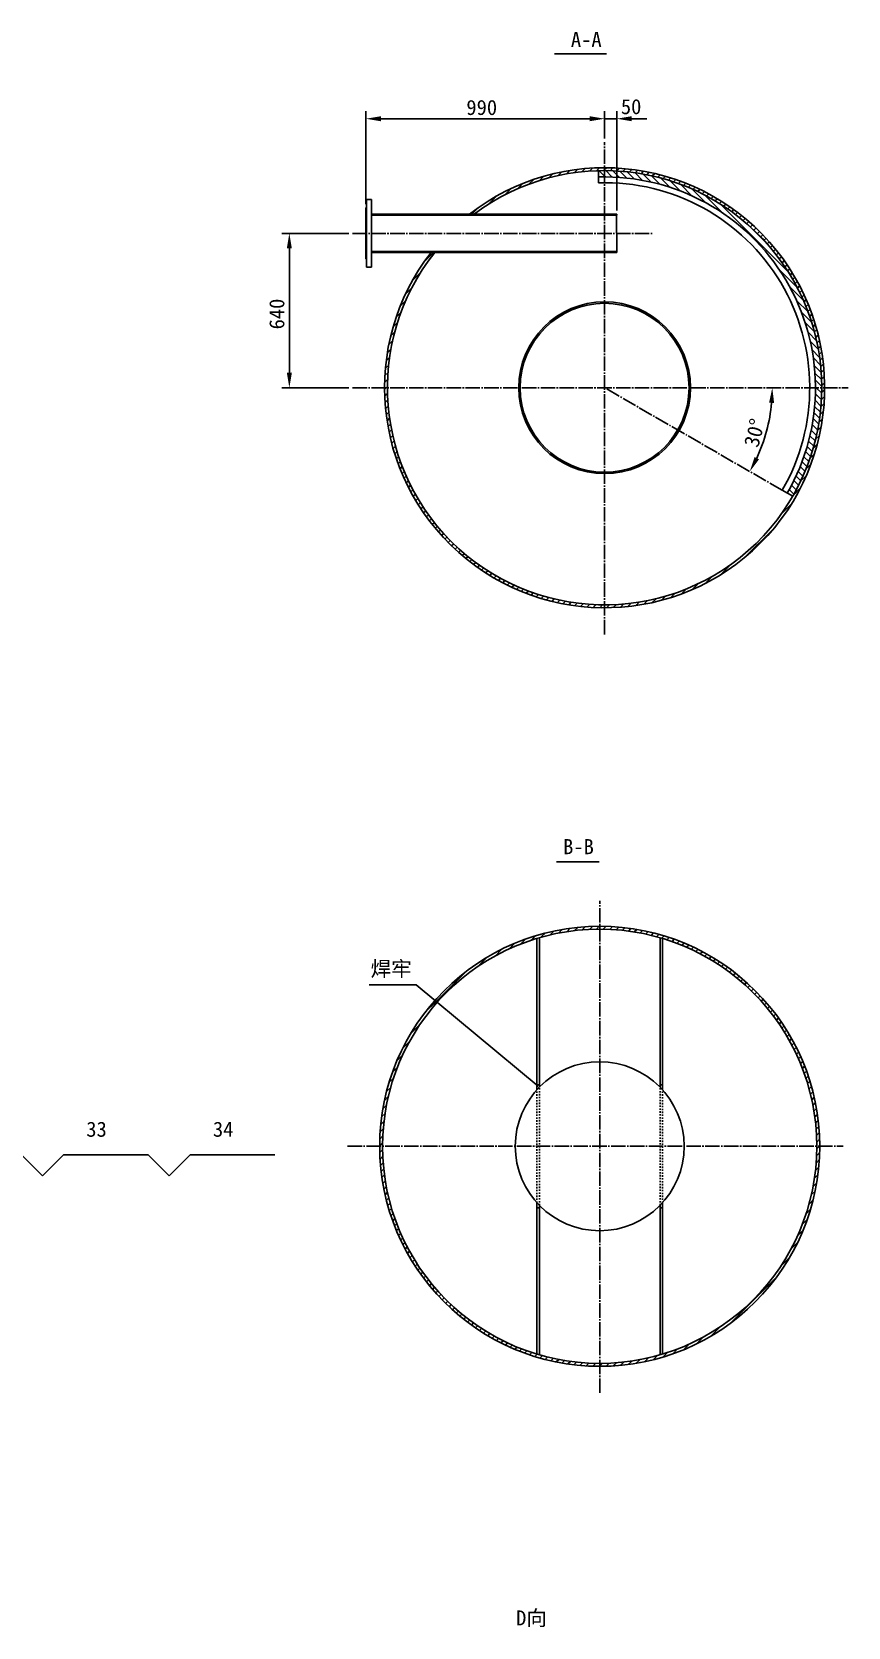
# Model space of a CAD drawing. Header units: millimetres. Extents: x -7921 to 37143, y 2610 to 23660.
# Drawn here: x 13119 to 16502, y 8044 to 14656 of the extents above; entities that cross this region are included whole.
import ezdxf

# ---------------------------------------------------------------- set-up
doc = ezdxf.new("R2010")
doc.units = ezdxf.units.MM
doc.header["$LTSCALE"] = 2
doc.linetypes.add('EB_DASH', pattern=[6, 3, -3])
doc.linetypes.add('EB_DASHDOT', pattern=[39, 30, -3, 3, -3])
for name, color, linetype, lineweight in [('CAXA0', 7, 'Continuous', 70), ('CAXA3', 7, 'Continuous', 25), ('CAXA4', 3, 'Continuous', 25)]:
    doc.layers.add(name, color=color, linetype=linetype, lineweight=lineweight)
doc.styles.get("Standard").update_dxf_attribs({"font": 'SimSun.ttf'})

msp = doc.modelspace()

# ---------------------------------------------------------------- linework, layer by layer
at = {"lineweight": -3}
for p, q in [((14502.8875, 13942.4771), (14502.8875, 14327.174)), ((14565.3875, 14295.924), (15430.3875, 14295.924)), ((15430.3875, 14295.924), (15367.8875, 14295.924)), ((15492.8875, 14214.4403), (15492.8875, 14327.174)), ((15492.8875, 14214.4403), (15492.8875, 14327.174)), ((15492.8875, 14295.924), (15542.8875, 14295.924)), ((15492.8875, 14295.924), (15542.8875, 14295.924)), ((15542.8875, 13915.9771), (15542.8875, 14327.174)), ((15605.3875, 14295.924), (15667.8875, 14295.924)), ((15366.9664, 14071.9996), (15380.9195, 14085.9527)), ((15398.9683, 14075.9382), (15412.3161, 14089.286)), ((15429.7265, 14078.633), (15442.5555, 14091.4621)), ((15459.385, 14080.2283), (15471.7641, 14092.6074)), ((15488.0591, 14080.8391), (15492.8875, 14085.6675)), ((15492.8875, 14085.6675), (15500.044, 14092.824)), ((15515.8426, 14080.5593), (15527.4791, 14092.1958)), ((15542.8129, 14079.4662), (15554.1394, 14090.7928)), ((15569.0348, 14077.6249), (15580.084, 14088.6741)), ((15594.5635, 14075.0903), (15605.363, 14085.8898)), ((15131.8484, 14005.2614), (15154.2302, 14027.6432)), ((15178.9872, 14024.3368), (15198.7769, 14044.1266)), ((15221.7535, 14039.0399), (15239.7231, 14057.0095)), ((15261.331, 14050.5541), (15277.9358, 14067.1589)), ((15298.4346, 14059.5944), (15313.9699, 14075.1297)), ((15333.5361, 14066.6326), (15348.2062, 14081.3027)), ((15468.002, 14054.4977), (15467.8875, 14054.6122)), ((15492.8875, 14057.6755), (15470.002, 14080.561)), ((15495.7155, 14054.8475), (15492.8875, 14057.6755)), ((15524.3404, 14054.2859), (15497.7876, 14080.8387)), ((15553.975, 14052.7146), (15526.4641, 14080.2255)), ((15584.7409, 14050.012), (15556.1253, 14078.6276)), ((15616.7914, 14046.0248), (15586.8864, 14075.9298)), ((15650.3242, 14040.5553), (15618.8917, 14071.9878)), ((15619.4458, 14071.9093), (15630.0197, 14082.4832)), ((15643.7223, 14068.1225), (15654.0917, 14078.4919)), ((15685.6019, 14033.3409), (15652.3259, 14066.6169)), ((15667.4283, 14063.7651), (15677.6115, 14073.9484)), ((15722.9874, 14024.0187), (15687.432, 14059.5741)), ((15690.5944, 14058.868), (15700.6079, 14068.8815)), ((15713.2478, 14053.4581), (15723.1062, 14063.3164)), ((15763.0063, 14012.0631), (15724.5412, 14050.5282)), ((15735.4124, 14047.5594), (15745.1287, 14057.2757)), ((15757.1095, 14041.1931), (15766.6955, 14050.7792)), ((15806.475, 13996.6577), (15764.1258, 14039.0069)), ((15778.3577, 14034.3781), (15787.8243, 14043.8447)), ((15799.1742, 14027.1313), (15808.5311, 14036.4882)), ((15854.794, 13976.402), (15806.9014, 14024.2946)), ((15819.5738, 14019.4676), (15828.8301, 14028.7239)), ((15839.5702, 14011.4007), (15848.7341, 14020.5646)), ((14526.8875, 13960.8521), (14526.8875, 13900.3521)), ((15012.1816, 13941.7212), (15046.7278, 13976.2674)), ((15078.0882, 13979.5645), (15104.5792, 14006.0555)), ((15910.7939, 13948.4654), (15854.0535, 14005.2058)), ((15859.1755, 14002.9427), (15868.2548, 14012.022)), ((15878.4007, 13994.1045), (15887.4024, 14003.1063)), ((15897.2554, 13984.896), (15906.1863, 13993.8269)), ((15982.4525, 13904.8701), (15907.8352, 13979.4874)), ((15915.7485, 13975.3258), (15924.6149, 13984.1922)), ((15933.888, 13965.402), (15942.6958, 13974.2098)), ((15951.6808, 13955.1315), (15960.4357, 13963.8864)), ((15969.1334, 13944.5207), (15977.8406, 13953.2279)), ((14526.8875, 13900.3521), (14526.8875, 13895.8521)), ((15542.8875, 13895.8521), (14526.8875, 13895.8521)), ((14526.8875, 13895.8521), (14526.8875, 13745.8521)), ((14532.1789, 13895.8521), (14527.6789, 13900.3521)), ((14560.2422, 13895.8521), (14555.7422, 13900.3521)), ((14588.3055, 13895.8521), (14583.8055, 13900.3521)), ((14616.3688, 13895.8521), (14611.8688, 13900.3521)), ((14644.4321, 13895.8521), (14639.9321, 13900.3521)), ((14672.4954, 13895.8521), (14667.9954, 13900.3521)), ((14700.5587, 13895.8521), (14696.0587, 13900.3521)), ((14728.622, 13895.8521), (14724.122, 13900.3521)), ((14756.6853, 13895.8521), (14752.1853, 13900.3521)), ((14784.7486, 13895.8521), (14780.2486, 13900.3521)), ((14812.8119, 13895.8521), (14808.3119, 13900.3521)), ((14840.8752, 13895.8521), (14836.3752, 13900.3521)), ((14868.9385, 13895.8521), (14864.4385, 13900.3521)), ((14897.0018, 13895.8521), (14892.5018, 13900.3521)), ((14925.0651, 13895.8521), (14920.5651, 13900.3521)), ((14942.7492, 13900.3521), (14971.5436, 13929.1465)), ((14953.1284, 13895.8521), (14948.6284, 13900.3521)), ((14981.1917, 13895.8521), (14976.6917, 13900.3521)), ((15009.255, 13895.8521), (15004.755, 13900.3521)), ((15037.3183, 13895.8521), (15032.8183, 13900.3521)), ((15065.3816, 13895.8521), (15060.8816, 13900.3521)), ((15093.4449, 13895.8521), (15088.9449, 13900.3521)), ((15121.5082, 13895.8521), (15117.0082, 13900.3521)), ((15149.5715, 13895.8521), (15145.0715, 13900.3521)), ((15177.6348, 13895.8521), (15173.1348, 13900.3521)), ((15205.6981, 13895.8521), (15201.1981, 13900.3521)), ((15233.7614, 13895.8521), (15229.2614, 13900.3521)), ((15261.8247, 13895.8521), (15257.3247, 13900.3521)), ((15289.888, 13895.8521), (15285.388, 13900.3521)), ((15317.9513, 13895.8521), (15313.4513, 13900.3521)), ((15346.0146, 13895.8521), (15341.5146, 13900.3521)), ((15374.0779, 13895.8521), (15369.5779, 13900.3521)), ((15402.1412, 13895.8521), (15397.6412, 13900.3521)), ((15430.2045, 13895.8521), (15425.7045, 13900.3521)), ((15458.2678, 13895.8521), (15453.7678, 13900.3521)), ((15486.3311, 13895.8521), (15481.8311, 13900.3521)), ((15514.3944, 13895.8521), (15509.8944, 13900.3521)), ((15542.4577, 13895.8521), (15537.9577, 13900.3521)), ((15542.4577, 13895.8521), (15542.8875, 13745.8521)), ((15542.8875, 13900.3521), (15542.8875, 13895.8521)), ((16253.6342, 13661.7517), (15973.7872, 13941.5987)), ((15986.2512, 13933.5753), (15994.9159, 13942.2399)), ((16003.0393, 13922.3001), (16011.6663, 13930.9271)), ((16019.502, 13910.6994), (16028.0961, 13919.2935)), ((16035.643, 13898.7772), (16044.2087, 13907.3429)), ((16051.4656, 13886.5365), (16060.0074, 13895.0782)), ((14432.4467, 13820.8521), (14154.8613, 13820.8521)), ((16066.9725, 13873.9801), (16075.4946, 13882.5022)), ((16082.1658, 13861.1101), (16090.6726, 13869.6169)), ((16172.0069, 13771.4423), (16083.4777, 13859.9715)), ((16097.0474, 13847.9284), (16105.5429, 13856.4239)), ((16111.6184, 13834.4361), (16120.1068, 13842.9245)), ((16125.8796, 13820.634), (16134.365, 13829.1194)), ((14186.1113, 13758.3521), (14186.1113, 13243.3521)), ((16139.8314, 13806.5225), (16148.3179, 13815.009)), ((16153.4737, 13792.1015), (16161.9653, 13800.5931)), ((16166.8059, 13777.3703), (16175.3067, 13785.8711)), ((16179.8269, 13762.328), (16188.341, 13770.8422)), ((16192.5352, 13746.9731), (16201.067, 13755.5048)), ((15542.8875, 13745.8521), (14526.8875, 13745.8521)), ((14526.8875, 13745.8521), (14526.8875, 13741.3521)), ((14526.8875, 13741.3521), (14526.8875, 13680.8521)), ((14546.3624, 13741.3521), (14541.8624, 13745.8521)), ((14574.4257, 13741.3521), (14569.9257, 13745.8521)), ((14602.489, 13741.3521), (14597.989, 13745.8521)), ((14630.5523, 13741.3521), (14626.0523, 13745.8521)), ((14658.6156, 13741.3521), (14654.1156, 13745.8521)), ((14686.6789, 13741.3521), (14682.1789, 13745.8521)), ((14714.7422, 13741.3521), (14710.2422, 13745.8521)), ((14742.8055, 13741.3521), (14738.3055, 13745.8521)), ((14744.5931, 13702.1959), (14783.7492, 13741.3521)), ((14770.8688, 13741.3521), (14766.3688, 13745.8521)), ((14798.9321, 13741.3521), (14794.4321, 13745.8521)), ((14826.9954, 13741.3521), (14822.4954, 13745.8521)), ((14855.0587, 13741.3521), (14850.5587, 13745.8521)), ((14883.122, 13741.3521), (14878.622, 13745.8521)), ((14911.1853, 13741.3521), (14906.6853, 13745.8521)), ((14939.2486, 13741.3521), (14934.7486, 13745.8521)), ((14967.3119, 13741.3521), (14962.8119, 13745.8521)), ((14995.3752, 13741.3521), (14990.8752, 13745.8521)), ((15023.4385, 13741.3521), (15018.9385, 13745.8521)), ((15051.5018, 13741.3521), (15047.0018, 13745.8521)), ((15079.5651, 13741.3521), (15075.0651, 13745.8521)), ((15107.6284, 13741.3521), (15103.1284, 13745.8521)), ((15135.6917, 13741.3521), (15131.1917, 13745.8521)), ((15163.755, 13741.3521), (15159.255, 13745.8521)), ((15191.8183, 13741.3521), (15187.3183, 13745.8521)), ((15219.8816, 13741.3521), (15215.3816, 13745.8521)), ((15247.9449, 13741.3521), (15243.4449, 13745.8521)), ((15276.0082, 13741.3521), (15271.5082, 13745.8521)), ((15304.0715, 13741.3521), (15299.5715, 13745.8521)), ((15332.1348, 13741.3521), (15327.6348, 13745.8521)), ((15360.1981, 13741.3521), (15355.6981, 13745.8521)), ((15388.2614, 13741.3521), (15383.7614, 13745.8521)), ((15416.3247, 13741.3521), (15411.8247, 13745.8521)), ((15444.388, 13741.3521), (15439.888, 13745.8521)), ((15472.4513, 13741.3521), (15467.9513, 13745.8521)), ((15500.5146, 13741.3521), (15496.0146, 13745.8521)), ((15528.5779, 13741.3521), (15524.0779, 13745.8521)), ((15542.8875, 13745.8521), (15542.8875, 13741.3521)), ((16204.929, 13731.3036), (16213.4826, 13739.8572)), ((16217.0057, 13715.317), (16225.5855, 13723.8968)), ((16228.7624, 13699.0104), (16237.3729, 13707.6209)), ((16240.1956, 13682.3803), (16248.8415, 13691.0261)), ((14697.4722, 13627.0118), (14732.0183, 13661.5579)), ((16291.5228, 13595.7998), (16216.9055, 13670.4171)), ((16251.3012, 13665.4226), (16259.9872, 13674.1086)), ((16262.0746, 13648.1327), (16270.8057, 13656.8638)), ((16272.5105, 13630.5052), (16281.292, 13639.2867)), ((16282.6029, 13612.5343), (16291.4402, 13621.3717)), ((14667.6841, 13569.1604), (14694.175, 13595.6513)), ((16317.2413, 13542.018), (16260.5008, 13598.7585)), ((16292.3451, 13594.2133), (16301.2441, 13603.1122)), ((16301.7297, 13575.5346), (16310.6964, 13584.5012)), ((16310.7483, 13556.4898), (16319.7891, 13565.5307)), ((14629.6129, 13474.9626), (14649.4027, 13494.7524)), ((14646.0963, 13519.5093), (14668.4781, 13541.8911)), ((16336.33, 13494.866), (16288.4374, 13542.7586)), ((16351.0424, 13452.0903), (16308.6932, 13494.4395)), ((16319.3915, 13537.0698), (16328.5135, 13546.1918)), ((16327.6491, 13517.2641), (16336.8597, 13526.4746)), ((16335.5095, 13497.0611), (16344.8166, 13506.3683)), ((14616.7301, 13434.0165), (14634.6996, 13451.986)), ((16362.5636, 13412.5058), (16324.0986, 13450.9708)), ((16342.9598, 13476.4482), (16352.3721, 13485.8605)), ((16349.9858, 13455.4108), (16359.5127, 13464.9378)), ((16356.5714, 13433.9332), (16366.2233, 13443.585)), ((14598.6098, 13359.7696), (14614.1452, 13375.3049)), ((14606.5807, 13395.8038), (14623.1855, 13412.4086)), ((16371.6095, 13375.3966), (16336.0542, 13410.9519)), ((16378.6524, 13340.2904), (16345.3763, 13373.5665)), ((16362.6989, 13411.9973), (16372.4869, 13421.7854)), ((16368.3481, 13389.5833), (16378.2848, 13399.5199)), ((16373.4965, 13366.6684), (16383.5957, 13376.7676)), ((14587.7868, 13292.82), (14601.74, 13306.7732)), ((14592.4369, 13325.5334), (14607.107, 13340.2035)), ((16384.0233, 13306.8562), (16352.5907, 13338.2888)), ((16387.9653, 13274.8509), (16358.0602, 13304.756)), ((16378.1187, 13343.2273), (16388.3958, 13353.5044)), ((16382.1857, 13319.2309), (16392.6582, 13329.7034)), ((16385.6645, 13294.6465), (16396.3521, 13305.334)), ((14582.2774, 13231.184), (14595.1065, 13244.0131)), ((14584.4535, 13261.4234), (14597.8014, 13274.7712)), ((16390.6631, 13244.0898), (16362.0474, 13272.7055)), ((16392.2609, 13214.4287), (16364.75, 13241.9396)), ((16388.5174, 13269.436), (16399.4425, 13280.3611)), ((16390.7005, 13243.5559), (16401.8891, 13254.7445)), ((16392.1631, 13216.9551), (16403.6452, 13228.4373)), ((14432.4467, 13180.8521), (14154.8613, 13180.8521)), ((14580.9156, 13173.6956), (14592.9004, 13185.6804)), ((14581.1321, 13201.9754), (14593.5113, 13214.3546)), ((16392.8741, 13185.7521), (16366.3214, 13212.3049)), ((16369.7109, 13180.8521), (16366.8829, 13183.6801)), ((16392.5965, 13157.9665), (16369.7109, 13180.8521)), ((16392.676, 13161.3414), (16404.858, 13173.5235)), ((16392.8452, 13189.574), (16404.6563, 13201.3851)), ((14581.5437, 13146.2604), (14593.1803, 13157.897)), ((14582.9467, 13119.6001), (14594.2733, 13130.9267)), ((14585.0655, 13093.6556), (14596.1146, 13104.7047)), ((16387.133, 13079.2401), (16363.4099, 13102.9632)), ((16389.6659, 13104.7705), (16365.353, 13129.0834)), ((16391.5054, 13130.9943), (16366.5331, 13155.9666)), ((16389.4233, 13101.9621), (16402.5105, 13115.0493)), ((16391.57, 13132.1722), (16404.1737, 13144.7758)), ((14587.8498, 13068.3766), (14598.6493, 13079.1761)), ((14591.2563, 13043.7198), (14601.8303, 13054.2937)), ((14595.2477, 13019.6479), (14605.617, 13030.0172)), ((16375.8123, 13006.3708), (16353.5329, 13028.6502)), ((16380.1683, 13030.0782), (16357.4548, 13052.7917)), ((16383.9536, 13054.3562), (16360.761, 13077.5488)), ((16381.4571, 13037.8694), (16395.7644, 13052.1766)), ((16386.1067, 13070.5823), (16399.7548, 13084.2303)), ((14599.7912, 12996.128), (14609.9744, 13006.3113)), ((14604.8581, 12973.1317), (14614.8716, 12983.1451)), ((14610.4231, 12950.6334), (14620.2814, 12960.4917)), ((16365.5079, 12960.5487), (16343.9828, 12982.0738)), ((16370.9165, 12983.2034), (16349.0318, 13005.0881)), ((16367.2396, 12967.5253), (16383.2968, 12983.5824)), ((16375.2626, 13003.6115), (16390.3578, 13018.7067)), ((14616.4639, 12928.6108), (14626.1801, 12938.3271)), ((14622.9604, 12907.0441), (14632.5464, 12916.6301)), ((14629.8949, 12885.9152), (14639.3614, 12895.3818)), ((16339.1856, 12874.6178), (16318.8158, 12894.9876)), ((16346.4314, 12895.4353), (16325.8098, 12916.0569)), ((16353.2453, 12916.6847), (16332.3488, 12937.5812)), ((16359.6104, 12938.3828), (16338.4137, 12959.5796)), ((16343.9447, 12888.1038), (16362.7823, 12906.9413)), ((16356.9935, 12929.2159), (16374.2579, 12946.4803)), ((14637.2514, 12865.2085), (14646.6083, 12874.5654)), ((14645.0157, 12844.9095), (14654.2719, 12854.1657)), ((14653.1749, 12825.0054), (14662.3388, 12834.1693)), ((16315.0001, 12814.6134), (16295.2657, 12834.3478)), ((16323.4572, 12834.2196), (16303.5293, 12854.1475)), ((16331.523, 12854.2171), (16311.3839, 12874.3562)), ((16327.1782, 12843.274), (16348.1783, 12864.2741)), ((14661.7176, 12805.4848), (14670.7968, 12814.564)), ((14670.6333, 12786.3372), (14679.635, 12795.3389)), ((14679.9127, 12767.5532), (14688.8436, 12776.4842)), ((16287.386, 12758.0376), (16268.1366, 12777.287)), ((16274.2376, 12734.2067), (16304.0623, 12764.0315)), ((16296.9553, 12776.5316), (16277.559, 12795.9279)), ((16306.1629, 12795.3873), (16286.6053, 12814.9449)), ((16305.0816, 12793.114), (16329.3123, 12817.3447)), ((14689.5473, 12749.1246), (14698.4137, 12757.991)), ((14699.5298, 12731.0437), (14708.3376, 12739.8516)), ((14709.8532, 12713.3039), (14718.608, 12722.0587)), ((14720.5116, 12695.899), (14729.2188, 12704.6062)), ((16223.7717, 12655.6776), (16267.3789, 12699.2847)), ((16277.4631, 12739.8972), (16258.3469, 12759.0134)), ((14731.4996, 12678.8237), (14740.1643, 12687.4883)), ((14742.8125, 12662.0732), (14751.4395, 12670.7003)), ((14754.446, 12645.6435), (14763.0401, 12654.2376)), ((14766.3967, 12629.5308), (14774.9624, 12638.0966)), ((14778.6613, 12613.7322), (14787.2031, 12622.2739)), ((14791.2373, 12598.2449), (14799.7595, 12606.7671)), ((14804.1227, 12583.067), (14812.6294, 12591.5737)), ((14817.3156, 12568.1966), (14825.8112, 12576.6922)), ((16074.7018, 12478.5444), (16195.1952, 12599.0377)), ((14830.8151, 12553.6327), (14839.3035, 12562.1212)), ((14844.6201, 12539.3745), (14853.1055, 12547.8599)), ((14858.7306, 12525.4217), (14867.217, 12533.9081)), ((14873.1465, 12511.7743), (14881.6381, 12520.2658)), ((14887.8684, 12498.4329), (14896.3692, 12506.9337)), ((14902.8973, 12485.3985), (14911.4115, 12493.9127)), ((14918.2347, 12472.6726), (14926.7664, 12481.2043)), ((14933.8824, 12460.257), (14942.436, 12468.8105)), ((14949.8428, 12448.154), (14958.4226, 12456.7338)), ((14966.1186, 12436.3666), (14974.7291, 12444.9771)), ((14982.7134, 12424.8981), (14991.3593, 12433.5439)), ((15974.4548, 12406.3607), (16018.062, 12449.9678)), ((14999.631, 12413.7523), (15008.317, 12422.4383)), ((15016.8757, 12402.9338), (15025.6069, 12411.6649)), ((15034.4528, 12392.4476), (15043.2343, 12401.2291)), ((15052.3679, 12382.2993), (15061.2052, 12391.1367)), ((15070.6273, 12372.4955), (15079.5263, 12381.3944)), ((15089.2383, 12363.0432), (15098.205, 12372.0099)), ((15856.3948, 12344.4273), (15880.6255, 12368.658)), ((15909.7081, 12369.6772), (15939.5328, 12399.502)), ((15108.2088, 12353.9504), (15117.2497, 12362.9913)), ((15127.5478, 12345.226), (15136.6698, 12354.348)), ((15147.2649, 12336.8799), (15156.4755, 12346.0904)), ((15167.3713, 12328.923), (15176.6784, 12338.2301)), ((15187.8791, 12321.3674), (15197.2914, 12330.7797)), ((15208.8018, 12314.2268), (15218.3287, 12323.7538)), ((15230.1545, 12307.5163), (15239.8064, 12317.1681)), ((15251.9542, 12301.2526), (15261.7422, 12311.0407)), ((15274.2196, 12295.4548), (15284.1563, 12305.3914)), ((15296.972, 12290.1439), (15307.0712, 12300.243)), ((15690.1571, 12290.4428), (15706.2142, 12306.4999)), ((15727.2593, 12299.4816), (15744.5237, 12316.746)), ((15766.7982, 12310.9573), (15785.6357, 12329.7948)), ((15809.4655, 12325.5613), (15830.4656, 12346.5613)), ((15320.2352, 12285.3437), (15330.5123, 12295.6209)), ((15344.0361, 12281.0814), (15354.5086, 12291.5539)), ((15368.4055, 12277.3875), (15379.0931, 12288.075)), ((15393.3784, 12274.2971), (15404.3035, 12285.2222)), ((15418.9951, 12271.8505), (15430.1837, 12283.039)), ((15445.3023, 12270.0943), (15456.7844, 12281.5765)), ((15472.3545, 12269.0832), (15484.1656, 12280.8943)), ((15500.216, 12268.8815), (15512.3981, 12281.0636)), ((15528.9637, 12269.5659), (15541.5674, 12282.1695)), ((15558.6902, 12271.2291), (15571.7774, 12284.3163)), ((15589.5092, 12273.9848), (15603.1573, 12287.6328)), ((15621.5629, 12277.9752), (15635.8702, 12292.2825)), ((15655.0328, 12283.3818), (15670.128, 12298.477)), ((15228.7669, 10902.9636), (15245.7628, 10919.9595)), ((15266.5878, 10912.7213), (15282.4336, 10928.5671)), ((15302.2772, 10920.3473), (15317.2009, 10935.271)), ((15336.2027, 10926.2096), (15350.3676, 10940.3744)), ((15368.631, 10930.5746), (15382.1586, 10944.1022)), ((15399.7626, 10933.6429), (15412.7465, 10946.6267)), ((15429.7529, 10935.5698), (15442.2668, 10948.0837)), ((15458.7252, 10936.4788), (15470.8285, 10948.5822)), ((15486.7793, 10936.4697), (15498.5208, 10948.2112)), ((15513.9975, 10935.6245), (15525.4176, 10947.0447)), ((15540.4481, 10934.0119), (15551.5812, 10945.1449)), ((15566.1891, 10931.6895), (15577.0642, 10942.5647)), ((15591.2697, 10928.7069), (15601.9121, 10939.3493)), ((15615.7325, 10925.1063), (15626.164, 10935.5378)), ((15639.6141, 10920.9247), (15649.8539, 10931.1645)), ((15662.9467, 10916.1939), (15673.0118, 10926.2591)), ((15685.7584, 10910.9424), (15695.664, 10920.8479)), ((15708.0741, 10905.1948), (15717.8337, 10914.9543)), ((15038.7234, 10825.1733), (15067.0932, 10853.5431)), ((15095.4068, 10853.7935), (15118.8576, 10877.2443)), ((15144.3013, 10874.6246), (15164.7997, 10895.1231)), ((15188.2808, 10890.5409), (15206.7624, 10909.0225)), ((15729.9159, 10898.9732), (15739.5416, 10908.5989)), ((15751.3032, 10892.2972), (15760.8062, 10901.8002)), ((15772.2535, 10885.1843), (15781.6439, 10894.5746)), ((15792.7825, 10877.65), (15802.0695, 10886.9369)), ((15812.9042, 10869.7084), (15822.0963, 10878.9004)), ((15832.6311, 10861.372), (15841.7361, 10870.477)), ((15851.9745, 10852.6521), (15860.9999, 10861.6774)), ((15870.9446, 10843.5588), (15879.8971, 10852.5113)), ((14966.1438, 10780.6571), (15005.392, 10819.9052)), ((15889.5504, 10834.1013), (15898.4364, 10842.9873)), ((15907.8001, 10824.2878), (15916.6257, 10833.1134)), ((15925.7011, 10814.1254), (15934.472, 10822.8963)), ((15943.2599, 10803.6209), (15951.9815, 10812.3425)), ((15960.4823, 10792.78), (15969.1597, 10801.4575)), ((15977.3734, 10781.6078), (15986.0117, 10790.2462)), ((15993.9378, 10770.109), (16002.5418, 10778.7129)), ((14794.1153, 10636.6919), (14918.4525, 10761.0291)), ((16010.1795, 10758.2873), (16018.7537, 10766.8615)), ((16026.1018, 10746.1463), (16034.6506, 10754.6952)), ((16041.7076, 10733.6888), (16050.2354, 10742.2167)), ((16056.9992, 10720.9171), (16065.5103, 10729.4283)), ((16071.9785, 10707.8331), (16080.4771, 10716.3318)), ((16086.6469, 10694.4383), (16095.1372, 10702.9285)), ((16101.0054, 10680.7334), (16109.4913, 10689.2193)), ((16115.0544, 10666.7191), (16123.5401, 10675.2048)), ((16128.7939, 10652.3953), (16137.2834, 10660.8849)), ((16142.2235, 10637.7616), (16150.721, 10646.2591)), ((14748.0132, 10590.5897), (14794.1153, 10636.6919)), ((16155.3424, 10622.8172), (16163.8519, 10631.3267)), ((16168.1491, 10607.5607), (16176.6749, 10616.0864)), ((16180.6419, 10591.9902), (16189.1882, 10600.5364)), ((16192.8185, 10576.1035), (16201.3896, 10584.6745)), ((14689.1371, 10503.6503), (14728.3852, 10542.8984)), ((16204.6761, 10559.8977), (16213.2764, 10568.4981)), ((16216.2113, 10543.3696), (16224.8455, 10552.0038)), ((16227.4202, 10526.5153), (16236.0931, 10535.1881)), ((16238.2985, 10509.3302), (16247.0149, 10518.0466)), ((14655.4991, 10441.9491), (14683.8689, 10470.3189)), ((16248.841, 10491.8094), (16257.6061, 10500.5745)), ((16259.0419, 10473.947), (16267.8611, 10482.7662)), ((16268.8949, 10455.7367), (16277.7738, 10464.6157)), ((14631.798, 10390.1847), (14655.2488, 10413.6355)), ((16278.3926, 10437.1712), (16287.3374, 10446.1159)), ((16287.5271, 10418.2423), (16296.544, 10427.2592)), ((16296.2893, 10398.9412), (16305.3851, 10408.037)), ((16304.6692, 10379.2578), (16313.8511, 10388.4397)), ((14600.0198, 10302.2799), (14618.5014, 10320.7615)), ((14613.9192, 10344.2425), (14634.4176, 10364.741)), ((16312.6556, 10359.181), (16321.9315, 10368.4568)), ((16320.2362, 10338.6982), (16329.6145, 10348.0765)), ((16327.3971, 10317.7958), (16336.887, 10327.2857)), ((14589.0827, 10263.2795), (14606.0786, 10280.2754)), ((16334.1228, 10296.4583), (16343.7343, 10306.0697)), ((16340.3962, 10274.6684), (16350.1402, 10284.4123)), ((16346.198, 10252.4068), (16356.0865, 10262.2953)), ((14573.7713, 10191.8414), (14588.695, 10206.7651)), ((14580.4752, 10226.6086), (14596.321, 10242.4544)), ((16351.5063, 10229.6518), (16361.5528, 10239.6983)), ((16356.2966, 10206.3789), (16366.5161, 10216.5983)), ((16360.5413, 10182.5602), (16370.9504, 10192.9694)), ((14564.9401, 10126.8836), (14578.4677, 10140.4112)), ((14568.6679, 10158.6747), (14582.8327, 10172.8395)), ((16364.2087, 10158.1643), (16374.8264, 10168.782)), ((16367.2625, 10133.1549), (16378.1104, 10144.0027)), ((16369.6611, 10107.4901), (16380.7639, 10118.5929)), ((14560.9585, 10066.7755), (14573.4724, 10079.2894)), ((14562.4155, 10096.2958), (14575.3994, 10109.2796)), ((16371.356, 10081.1217), (16382.7424, 10092.5081)), ((16372.2903, 10053.9927), (16383.9939, 10065.6963)), ((14560.4601, 10038.2137), (14572.5634, 10050.3171)), ((14560.8311, 10010.5215), (14572.5726, 10022.2629)), ((14561.9976, 9983.6246), (14573.4178, 9995.0448)), ((16371.5953, 9997.1711), (16384.0604, 10009.6363)), ((16372.3968, 10026.036), (16382.9445, 10036.5836)), ((16382.9445, 10036.5836), (16384.4574, 10038.0965)), ((14563.8974, 9957.4611), (14575.0304, 9968.5942)), ((14566.4776, 9931.978), (14577.3527, 9942.8532)), ((16366.8545, 9936.3037), (16380.317, 9949.7662)), ((16369.7879, 9967.3004), (16382.7158, 9980.2283)), ((14569.693, 9907.1302), (14580.3354, 9917.7725)), ((14573.5044, 9882.8783), (14583.9359, 9893.3098)), ((14577.8778, 9859.1883), (14588.1176, 9869.4282)), ((16356.9609, 9870.2835), (16371.7924, 9885.1151)), ((16362.6437, 9904.0296), (16376.7317, 9918.1177)), ((14582.7832, 9836.0304), (14592.8483, 9846.0956)), ((14588.1943, 9813.3783), (14598.0999, 9823.2838)), ((14594.0879, 9791.2086), (14603.8475, 9800.9681)), ((16340.0522, 9797.2482), (16356.9051, 9814.1011)), ((16349.5484, 9834.8078), (16365.2811, 9850.5404)), ((14600.4433, 9769.5007), (14610.0691, 9779.1264)), ((14607.2421, 9748.2361), (14616.7451, 9757.7391)), ((14614.4677, 9727.3984), (14623.858, 9736.7888)), ((16312.4926, 9713.562), (16332.729, 9733.7984)), ((16327.962, 9757.0947), (16346.2555, 9775.3882)), ((14622.1054, 9706.9728), (14631.3923, 9716.2597)), ((14630.1419, 9686.946), (14639.3339, 9696.1381)), ((14638.5653, 9667.3061), (14647.6703, 9676.4112)), ((14647.3649, 9648.0424), (14656.3902, 9657.0677)), ((16292.3147, 9665.3208), (16315.3659, 9688.3721)), ((14656.531, 9629.1452), (14665.4835, 9638.0977)), ((14666.0549, 9610.6059), (14674.9409, 9619.4919)), ((14675.9289, 9592.4166), (14684.7545, 9601.2422)), ((16264.8029, 9609.7457), (16292.4558, 9637.3986)), ((14686.1459, 9574.5703), (14694.9168, 9583.3412)), ((14696.6998, 9557.0608), (14705.4214, 9565.7824)), ((14707.5848, 9539.8825), (14716.2623, 9548.56)), ((14718.7961, 9523.0305), (14727.4344, 9531.6689)), ((16222.9462, 9539.8257), (16260.2968, 9577.1763)), ((14730.3294, 9506.5005), (14738.9333, 9515.1044)), ((14742.1808, 9490.2886), (14750.7549, 9498.8628)), ((14754.3471, 9474.3916), (14762.8959, 9482.9405)), ((14766.8256, 9458.8068), (14775.3535, 9467.3347)), ((16013.838, 9302.6542), (16206.3881, 9495.2043)), ((14779.614, 9443.5319), (14788.1251, 9452.0431)), ((14792.7105, 9428.5651), (14801.2091, 9437.0638)), ((14806.1138, 9413.9051), (14814.604, 9422.3953)), ((14819.8229, 9399.551), (14828.3088, 9408.0369)), ((14833.8375, 9385.5022), (14842.3232, 9393.9879)), ((14848.1574, 9371.7589), (14856.647, 9380.2484)), ((14862.7832, 9358.3213), (14871.2806, 9366.8188)), ((14877.7155, 9345.1904), (14886.2251, 9353.6999)), ((14892.9559, 9332.3674), (14901.4816, 9340.8932)), ((14908.5059, 9319.8541), (14917.0521, 9328.4003)), ((14924.3677, 9307.6527), (14932.9388, 9316.2237)), ((14940.5442, 9295.7658), (14949.1446, 9304.3662)), ((14957.0384, 9284.1968), (14965.6727, 9292.831)), ((14973.8542, 9272.9492), (14982.527, 9281.622)), ((14990.9957, 9262.0274), (14999.7121, 9270.7438)), ((15008.4678, 9251.4362), (15017.2329, 9260.2013)), ((15931.866, 9248.7455), (15969.2165, 9286.096)), ((15026.276, 9241.1812), (15035.0952, 9250.0004)), ((15044.4266, 9231.2684), (15053.3056, 9240.1474)), ((15062.9264, 9221.7049), (15071.8711, 9230.6496)), ((15081.7831, 9212.4983), (15090.7999, 9221.5151)), ((15101.0053, 9203.6572), (15110.101, 9212.753)), ((15120.6025, 9195.1912), (15129.7845, 9204.3731)), ((15140.5854, 9187.1107), (15149.8613, 9196.3866)), ((15775.2438, 9176.3132), (15795.4803, 9196.5497)), ((15820.6702, 9193.6763), (15843.7215, 9216.7276)), ((15871.6437, 9216.5865), (15899.2966, 9244.2394)), ((15160.9657, 9179.4278), (15170.3441, 9188.8061)), ((15181.7566, 9172.1553), (15191.2465, 9181.6452)), ((15202.9726, 9165.308), (15212.584, 9174.9194)), ((15224.6299, 9158.9021), (15234.3739, 9168.646)), ((15246.7469, 9152.9557), (15256.6355, 9162.8443)), ((15269.3439, 9147.4895), (15279.3905, 9157.536)), ((15292.444, 9142.5262), (15302.6634, 9152.7456)), ((15316.0729, 9138.0918), (15326.482, 9148.501)), ((15340.2602, 9134.2159), (15350.878, 9144.8336)), ((15365.0395, 9130.9319), (15375.8874, 9141.7797)), ((15390.4493, 9128.2783), (15401.5521, 9139.3812)), ((15416.5342, 9126.2999), (15427.9206, 9137.6863)), ((15443.346, 9125.0484), (15455.0496, 9136.752)), ((15470.9458, 9124.5849), (15483.0063, 9136.6454)), ((15499.406, 9124.9818), (15511.8712, 9137.447)), ((15528.814, 9126.3265), (15541.7418, 9139.2543)), ((15559.2761, 9128.7253), (15572.7386, 9142.1878)), ((15590.9246, 9132.3105), (15605.0126, 9146.3986)), ((15623.9272, 9137.2498), (15638.7587, 9152.0813)), ((15658.5019, 9143.7612), (15674.2345, 9159.4938)), ((15694.9412, 9152.1372), (15711.7941, 9168.9901)), ((15733.654, 9162.7868), (15751.9476, 9181.0803))]:
    msp.add_line(p, q, dxfattribs=at)
at = {"color": 0, "lineweight": -3}
for p, q in [((15292.8723, 11216.351), (15470.4543, 11216.351)), ((13075.2586, 10000.9509), (13162.7586, 9913.4509)), ((13250.2586, 10000.9509), (13162.7586, 9913.4509)), ((13250.2586, 10000.9509), (13600.2586, 10000.9509)), ((13600.2586, 10000.9509), (13687.7586, 9913.4509)), ((13775.2586, 10000.9509), (13687.7586, 9913.4509)), ((13775.2586, 10000.9509), (14125.2586, 10000.9509))]:
    msp.add_line(p, q, dxfattribs=at)
at = {"lineweight": -3}
for radius, start, end in [(874, 330, 91.63911887), (694.9265, 335.1547816, 354.8452184)]:
    msp.add_arc((15492.8875, 13180.8521), radius, start, end, dxfattribs=at)
for points in [[(14565.3875, 14306.3407), (14565.3875, 14285.5074), (14502.8875, 14295.924)], [(15430.3875, 14306.3407), (15430.3875, 14285.5074), (15492.8875, 14295.924)], [(15430.3875, 14306.3407), (15430.3875, 14285.5074), (15492.8875, 14295.924)], [(15605.3875, 14306.3407), (15605.3875, 14285.5074), (15542.8875, 14295.924)], [(14175.6946, 13758.3521), (14196.528, 13758.3521), (14186.1113, 13820.8521)], [(14175.6946, 13243.3521), (14196.528, 13243.3521), (14186.1113, 13180.8521)], [(16174.5973, 13118.8837), (16195.4095, 13117.9469), (16187.814, 13180.8521)]]:
    msp.add_solid(points, dxfattribs=at)
at = {"layer": 'CAXA0', "linetype": 'Continuous', "lineweight": -3}
for p, q in [((15284.5182, 14565.1836), (15500.5832, 14565.1836)), ((15467.8875, 14030.4843), (15467.8875, 14080.5048)), ((16229.0091, 12755.8521), (16272.3104, 12730.8521)), ((15222.4586, 10291.0932), (15212.4586, 10291.0932)), ((15722.4586, 10291.0932), (15732.4586, 10291.0932)), ((15222.4586, 9782.0741), (15212.4586, 9782.0741)), ((15722.4586, 9782.0741), (15732.4586, 9782.0741))]:
    msp.add_line(p, q, dxfattribs=at)
at = {"layer": 'CAXA0', "linetype": 'EB_DASHDOT', "lineweight": -3}
for p, q in [((15492.8875, 12158.3345), (15492.8875, 14198.8153)), ((15492.8875, 12158.3345), (15492.8875, 14198.8153)), ((14448.0717, 13820.8521), (15689.3028, 13820.8521)), ((14448.0717, 13180.8521), (16502.0335, 13180.8521)), ((16229.0091, 12755.8521), (15492.8875, 13180.8521)), ((15472.4586, 9014.066), (15472.4586, 11054.5469)), ((14427.6428, 10036.5836), (16481.6046, 10036.5836))]:
    msp.add_line(p, q, dxfattribs=at)
at = {"layer": 'CAXA0', "linetype": 'Continuous', "lineweight": -3}
for centre, radius in [((15492.8875, 13180.8521), 356), ((15492.8875, 13180.8521), 350), ((15472.4586, 10036.5836), 912), ((15472.4586, 10036.5836), 900), ((15472.4586, 10036.5836), 350)]:
    msp.add_circle(centre, radius, dxfattribs=at)
for radius, start, end in [(912, 142.07834922, 127.91479484), (900, 141.48073251, 126.92291659), (850, 330, 91.68541304)]:
    msp.add_arc((15492.8875, 13180.8521), radius, start, end, dxfattribs=at)
msp.add_solid([(16132.742, 12884.0685), (16114.2497, 12893.6633), (16094.7115, 12833.3888)], dxfattribs=at)
at = {"layer": 'CAXA3', "linetype": 'Continuous', "lineweight": -3}
for p, q in [((14505.8875, 13680.8521), (14505.8875, 13960.8521)), ((14505.8875, 13960.8521), (14526.8875, 13960.8521)), ((14502.8875, 13926.8521), (14505.8875, 13929.8521)), ((14502.8875, 13714.8521), (14502.8875, 13926.8521)), ((14526.8875, 13900.3521), (15542.8875, 13900.3521)), ((14502.8875, 13714.8521), (14505.8875, 13711.8521)), ((14526.8875, 13741.3521), (15542.8875, 13741.3521)), ((14505.8875, 13680.8521), (14526.8875, 13680.8521)), ((15212.4586, 10270.8911), (15212.4586, 10898.21)), ((15222.4586, 10281.5326), (15222.4586, 10901.1644)), ((15722.4586, 10281.5326), (15722.4586, 10901.1644)), ((15732.4586, 10270.8911), (15732.4586, 10898.21)), ((15212.4586, 9174.9573), (15212.4586, 9802.2761)), ((15222.4586, 9172.0028), (15222.4586, 9791.6346)), ((15722.4586, 9172.0028), (15722.4586, 9791.6346)), ((15732.4586, 9174.9573), (15732.4586, 9802.2761))]:
    msp.add_line(p, q, dxfattribs=at)
at = {"layer": 'CAXA3', "linetype": 'EB_DASH', "lineweight": -3}
for p, q in [((15212.4586, 9802.2761), (15212.4586, 10270.8911)), ((15222.4586, 9791.6346), (15222.4586, 10281.5326)), ((15722.4586, 9791.6346), (15722.4586, 10281.5326)), ((15732.4586, 9802.2761), (15732.4586, 10270.8911))]:
    msp.add_line(p, q, dxfattribs=at)
at = {"layer": 'CAXA4', "color": 0, "linetype": 'Continuous', "lineweight": -3}
for p in [(14516.6159, 10705.331), (15217.6591, 10285.3701)]:
    msp.add_line(p, (14711.3659, 10705.331), dxfattribs=at)

# ---------------------------------------------------------------- texts
at = {"color": 0, "lineweight": -3}
for s, p in [('A-A', (15352.9996, 14593.3749)), ('B-B', (15320.7549, 11247.4678)), ('焊牢', (14522.906, 10741.2297)), ('33', (13344.3533, 10076.0976)), ('34', (13869.3533, 10076.0976)), ('D向', (15125.877, 8050.3852))]:
    msp.add_text(s, height=62.5, dxfattribs=at).set_placement(p)
at = {"lineweight": -3}
for s, p in [('990', (14919.7625, 14311.549)), ('50', (15560.2224, 14314.8706))]:
    msp.add_text(s, height=62.5, dxfattribs=at).set_placement(p)
for s, rotation, p in [('640', 90, (14165.278, 13422.7271)), ('30°', 75, (16128.8221, 12929.5729))]:
    msp.add_text(s, height=62.5, rotation=rotation, dxfattribs=at).set_placement(p)

doc.saveas('drawing.dxf')
